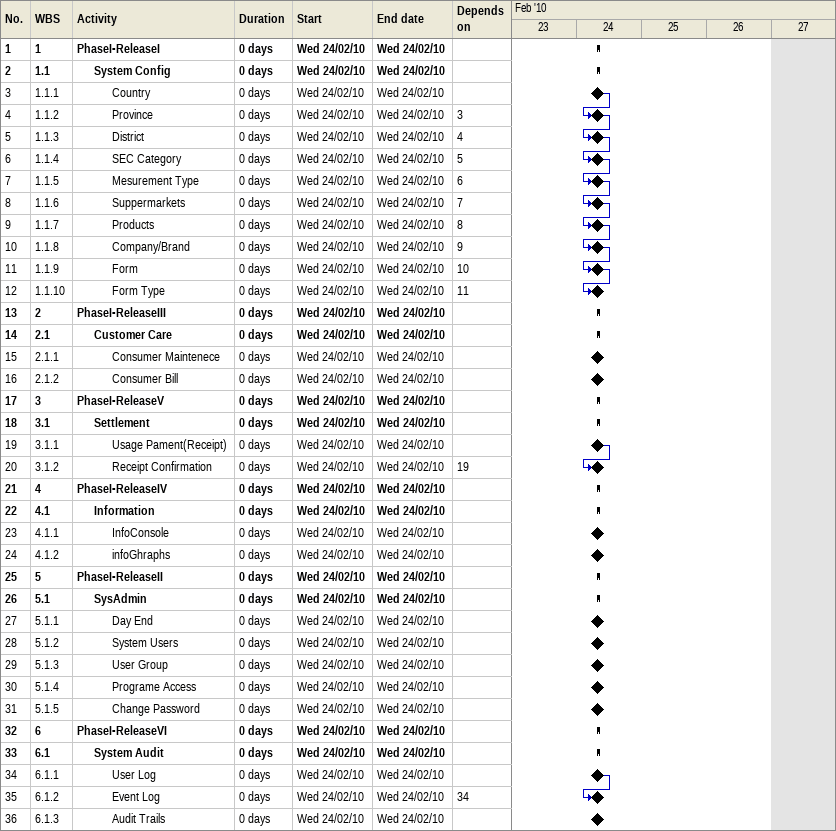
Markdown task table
| ID | WBS | Task | Duration | Start | Finish | Predecessors |
|---|---|---|---|---|---|---|
| 1 | 1 | **PhaseI-ReleaseI** | 0d | 2010-02-24 | 2010-02-24 |  |
| 2 | 1.1 | **System Config** | 0d | 2010-02-24 | 2010-02-24 |  |
| 3 | 1.1.1 | Country | 0d | 2010-02-24 | 2010-02-24 |  |
| 4 | 1.1.2 | Province | 0d | 2010-02-24 | 2010-02-24 | 3 |
| 5 | 1.1.3 | District | 0d | 2010-02-24 | 2010-02-24 | 4 |
| 6 | 1.1.4 | SEC Category | 0d | 2010-02-24 | 2010-02-24 | 5 |
| 7 | 1.1.5 | Mesurement Type | 0d | 2010-02-24 | 2010-02-24 | 6 |
| 8 | 1.1.6 | Suppermarkets | 0d | 2010-02-24 | 2010-02-24 | 7 |
| 9 | 1.1.7 | Products | 0d | 2010-02-24 | 2010-02-24 | 8 |
| 10 | 1.1.8 | Company/Brand | 0d | 2010-02-24 | 2010-02-24 | 9 |
| 11 | 1.1.9 | Form | 0d | 2010-02-24 | 2010-02-24 | 10 |
| 12 | 1.1.10 | Form Type | 0d | 2010-02-24 | 2010-02-24 | 11 |
| 13 | 2 | **PhaseI-ReleaseIII** | 0d | 2010-02-24 | 2010-02-24 |  |
| 14 | 2.1 | **Customer Care** | 0d | 2010-02-24 | 2010-02-24 |  |
| 15 | 2.1.1 | Consumer Maintenece | 0d | 2010-02-24 | 2010-02-24 |  |
| 16 | 2.1.2 | Consumer Bill | 0d | 2010-02-24 | 2010-02-24 |  |
| 17 | 3 | **PhaseI-ReleaseV** | 0d | 2010-02-24 | 2010-02-24 |  |
| 18 | 3.1 | **Settlement** | 0d | 2010-02-24 | 2010-02-24 |  |
| 19 | 3.1.1 | Usage Pament(Receipt) | 0d | 2010-02-24 | 2010-02-24 |  |
| 20 | 3.1.2 | Receipt Confirmation | 0d | 2010-02-24 | 2010-02-24 | 19 |
| 21 | 4 | **PhaseI-ReleaseIV** | 0d | 2010-02-24 | 2010-02-24 |  |
| 22 | 4.1 | **Information** | 0d | 2010-02-24 | 2010-02-24 |  |
| 23 | 4.1.1 | InfoConsole | 0d | 2010-02-24 | 2010-02-24 |  |
| 24 | 4.1.2 | infoGhraphs | 0d | 2010-02-24 | 2010-02-24 |  |
| 25 | 5 | **PhaseI-ReleaseII** | 0d | 2010-02-24 | 2010-02-24 |  |
| 26 | 5.1 | **SysAdmin** | 0d | 2010-02-24 | 2010-02-24 |  |
| 27 | 5.1.1 | Day End | 0d | 2010-02-24 | 2010-02-24 |  |
| 28 | 5.1.2 | System Users | 0d | 2010-02-24 | 2010-02-24 |  |
| 29 | 5.1.3 | User Group | 0d | 2010-02-24 | 2010-02-24 |  |
| 30 | 5.1.4 | Programe Access | 0d | 2010-02-24 | 2010-02-24 |  |
| 31 | 5.1.5 | Change Password | 0d | 2010-02-24 | 2010-02-24 |  |
| 32 | 6 | **PhaseI-ReleaseVI** | 0d | 2010-02-24 | 2010-02-24 |  |
| 33 | 6.1 | **System Audit** | 0d | 2010-02-24 | 2010-02-24 |  |
| 34 | 6.1.1 | User Log | 0d | 2010-02-24 | 2010-02-24 |  |
| 35 | 6.1.2 | Event Log | 0d | 2010-02-24 | 2010-02-24 | 34 |
| 36 | 6.1.3 | Audit Trails | 0d | 2010-02-24 | 2010-02-24 |  |
